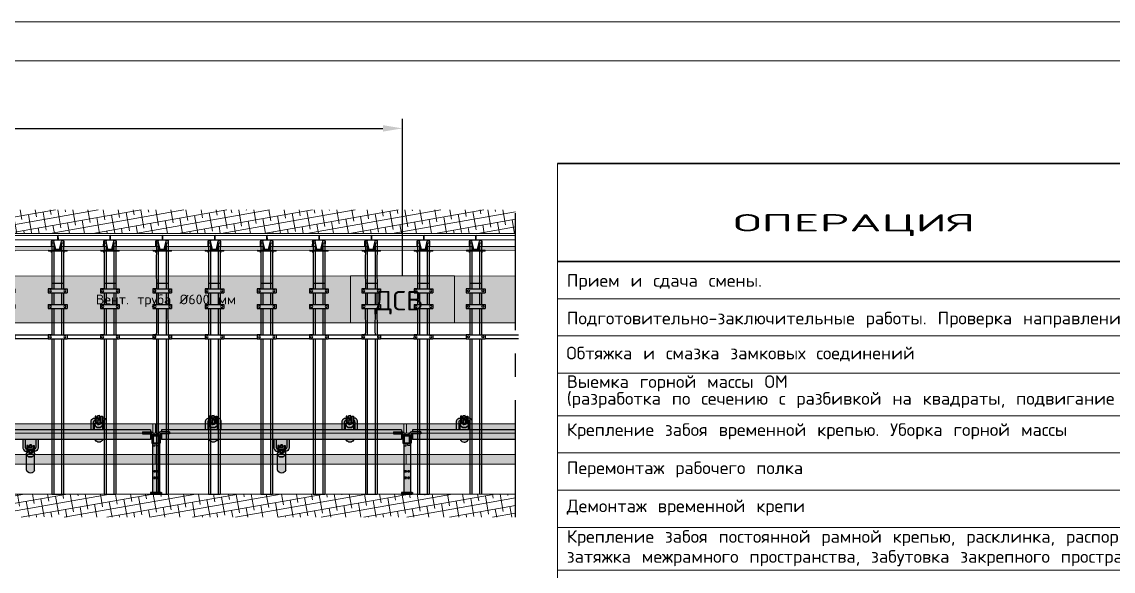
# Model space of a CAD drawing. Header units: millimetres. Extents: x 1757 to 4342, y -1901 to 53.
# Drawn here: x 4060.2 to 4200.1, y -1674.8 to -1604.3 of the extents above; entities that cross this region are included whole.
import ezdxf
from ezdxf.enums import TextEntityAlignment as Align

# ---------------------------------------------------------------- set-up
doc = ezdxf.new("R2010")
doc.units = ezdxf.units.MM
doc.header["$LTSCALE"] = 0.1
doc.linetypes.add('ACAD_ISO10W100', pattern=[18, 12, -3, 0, -3])
doc.linetypes.add('CENTERX2', pattern=[4, 2.5, -0.5, 0.5, -0.5])
doc.styles.get("Standard").update_dxf_attribs({"font": 'txt.shx'})
doc.dimstyles.new('ISO-25', dxfattribs={"dimtxt": 2.5, "dimasz": 2.5, "dimexe": 1.25, "dimexo": 0, "dimtad": 1, "dimdec": 0, "dimtxsty": 'Standard', "dimcen": 2.5, "dimadec": 0, "dimazin": 0, "dimtfac": 1, "dimtdec": 0, "dimtmove": 0, "dimatfit": 3, "dimfxl": 1, "dimarcsym": 0})
pattern_1 = [(10, (75028.0112, 68213.7898), (0.165399889, -0.938029385), []), (280, (75028.0112, 68213.7898), (-0.607229606, -2.041458659), [2.38125, -1.42875])]

# ---------------------------------------------------------------- blocks, each defined once
blk = doc.blocks.new('График организации работ')
at = {"lineweight": 30}
for p, q in [((142487.35, -140525.45), (142743.82, -140525.45)), ((142487.35, -140541.18), (142635.68, -140541.18))]:
    blk.add_line(p, q, dxfattribs=at)
at = {"linetype": 'Continuous', "lineweight": 15}
for p, q in [((142487.35, -140525.45), (142487.35, -140662.35)), ((142487.35, -140547.15), (142743.82, -140547.15)), ((142487.35, -140553.1), (142743.82, -140553.1)), ((142487.35, -140559.07), (142743.82, -140559.07)), ((142487.35, -140565.91), (142743.82, -140565.91)), ((142487.35, -140571.88), (142743.82, -140571.88)), ((142487.35, -140577.85), (142743.82, -140577.85)), ((142487.35, -140583.82), (142743.82, -140583.82)), ((142487.35, -140590.67), (142743.82, -140590.67))]:
    blk.add_line(p, q, dxfattribs=at)
at = {"lineweight": 0}
blk.add_line((142487.35, -140541.18), (142487.35, -140547.15), dxfattribs=at)
at = {"width": 1.788507}
blk.add_text('ОПЕРАЦИЯ', height=2.769, dxfattribs=at).set_placement((142515.54, -140536.34), (142554.34, -140536.34), align=Align.FIT)
at = {"linetype": 'Continuous', "lineweight": 15}
for s, p in [('Прием и сдача смены.', (142488.85, -140545.22)), ('Подготовительно-заключительные работы. Проверка направления выработки ', (142488.85, -140551.26)), ('Обтяжка и смазка замковых соединений ', (142488.78, -140556.87)), ('Выемка горной массы ОМ ', (142488.85, -140561.45)), ('(разработка по сечению с разбивкой на квадраты, подвигание не более шага крепи)', (142488.85, -140564.15)), ('Крепление забоя временной крепью. Уборка горной массы', (142488.85, -140569.16)), ('Перемонтаж рабочего полка', (142488.85, -140575.28)), ('Демонтаж временной крепи', (142488.85, -140581.39)), ('Крепление забоя постоянной рамной крепью, расклинка, распорка,', (142488.85, -140586.3)), ('затяжка межрамного пространства, забутовка закрепного пространства', (142488.85, -140589.51))]:
    blk.add_text(s, height=2.0229, dxfattribs=at).set_placement(p)
blk = doc.blocks.new('ско670')
at = {"true_color": 0xffffff}
blk.add_hatch(color=7, dxfattribs=at).paths.add_polyline_path([(109304, 1391), (109876, 1533), (109888, 1484), (109316, 1342)])
at = {"lineweight": 15, "true_color": 0xffffff}
blk.add_hatch(color=7, dxfattribs=at).paths.add_polyline_path([(109166, 1294), (109163, 1304), (109394, 1361), (109396, 1352)])
at = {"lineweight": 15}
for p, q in [((109168, 1423), (109183, 1361)), ((109311, 1475), (109178, 1442)), ((109304, 1391), (109876, 1533)), ((109316, 1342), (109888, 1484)), ((109330, 1464), (109345, 1401)), ((109876, 1533), (109888, 1484)), ((109394, 1361), (109163, 1304)), ((109163, 1304), (109166, 1294)), ((109166, 1294), (109396, 1352)), ((109198, 1302), (109202, 1286)), ((109304, 1391), (109316, 1342)), ((109360, 1340), (109364, 1322))]:
    blk.add_line(p, q, dxfattribs=at)
at = {"color": 7, "linetype": 'ACAD_ISO10W100'}
blk.add_line((109396, 1352), (109394, 1361), dxfattribs=at)
at = {"lineweight": 15, "extrusion": (0, 0, -1)}
for centre, major_axis, start_param, end_param in [((109182, 1427), (-12.3, 8.5), 5.43291, 7.003706), ((109315, 1460), (8.5, 12.3), -0.850275, 0.720521)]:
    blk.add_ellipse(centre, major_axis=major_axis, ratio=1, start_param=start_param, end_param=end_param, dxfattribs=at)
blk = doc.blocks.new('11.2bkjrjdfz')
for p, q in [((172044, -79395), (171957, -79745)), ((172060, -79434), (171981, -79752)), ((172044, -79395), (172037, -79423)), ((172057, -79428), (172037, -79423)), ((172063, -79400), (172044, -79395)), ((172060, -79520), (172060, -79434)), ((172066, -79514), (172067, -79406)), ((172157, -79458), (172078, -79776)), ((172189, -79431), (172102, -79782)), ((172115, -79526), (172164, -79430)), ((172117, -79534), (172157, -79458)), ((172182, -79460), (172163, -79455)), ((172164, -79431), (172164, -79431)), ((172189, -79431), (172171, -79427)), ((172110, -79538), (172064, -79527)), ((172115, -79526), (172066, -79514)), ((171957, -79745), (171894, -79996)), ((171981, -79752), (171919, -80002)), ((172078, -79776), (172015, -80026)), ((172102, -79782), (172039, -80032)), ((171850, -79985), (171838, -80034)), ((172071, -80092), (171838, -80034)), ((171882, -80045), (171846, -80190)), ((171882, -80045), (171846, -80190)), ((171894, -79996), (171850, -79985)), ((171906, -80051), (171870, -80196)), ((171906, -80051), (171870, -80196)), ((172039, -80032), (171894, -79996)), ((172058, -79960), (171912, -79923)), ((172039, -80032), (172084, -80043)), ((172084, -80043), (172071, -80092)), ((171802, -80179), (171790, -80228)), ((172035, -80237), (171802, -80179)), ((172003, -80075), (171967, -80220)), ((172003, -80075), (171967, -80220)), ((172027, -80081), (171991, -80226)), ((172027, -80081), (171991, -80226)), ((171834, -80239), (171763, -80522)), ((171858, -80245), (171788, -80528)), ((172023, -80286), (171790, -80228)), ((171955, -80269), (171884, -80552)), ((171979, -80275), (171908, -80558)), ((172035, -80237), (172023, -80286)), ((171707, -80558), (171291, -80454)), ((171278, -80503), (171695, -80607)), ((171707, -80558), (171695, -80607)), ((171929, -80665), (171695, -80607)), ((171751, -80569), (171707, -80558)), ((171763, -80522), (171751, -80569)), ((171897, -80605), (171751, -80569)), ((171788, -80528), (171776, -80575)), ((171884, -80552), (171872, -80599)), ((171908, -80558), (171897, -80605)), ((171897, -80605), (171941, -80616)), ((171739, -80618), (171257, -82551)), ((171764, -80624), (171282, -82557)), ((171860, -80648), (171378, -82581)), ((171884, -80654), (171402, -82588)), ((171941, -80616), (171929, -80665)), ((171402, -82588), (171257, -82551))]:
    blk.add_line(p, q)
at = {"lineweight": 15}
blk.add_line((172145, -79548), (172096, -79536), dxfattribs=at)
for centre in [(171871, -80016), (172051, -80061), (171822, -80210), (172002, -80255), (171728, -80589), (171908, -80634)]:
    blk.add_circle(centre, 13.5)
for centre, radius, start, end in [((172055, -79433), 5, 346, 76), ((172061, -79406), 6, 346, 76), ((172162, -79460), 5, 76, 166), ((172169, -79433), 6, 76, 166), ((172111, -79533), 6, 256, 346)]:
    blk.add_arc(centre, radius, start, end)
at = {"color": 7, "true_color": 0xffffff, "xscale": -1}
blk.add_blockref('ско670', (281364, -80866), dxfattribs=at)
blk = doc.blocks.new('*D674')
at = {"color": 0, "lineweight": -2}
for p, q in [((3958.99, -1640.24), (3958.99, -1616.74)), ((4108.99, -1636.93), (4108.99, -1616.74)), ((3961.49, -1617.99), (4106.49, -1617.99))]:
    blk.add_line(p, q, dxfattribs=at)
at = {"color": 0, "lineweight": 15}
for points in [[(3961.49, -1617.57), (3961.49, -1618.4), (3958.99, -1617.99)], [(4106.49, -1617.57), (4106.49, -1618.4), (4108.99, -1617.99)]]:
    blk.add_solid(points, dxfattribs=at)
at = {"layer": 'Defpoints', "color": 0, "lineweight": 15}
for p in [(4108.99, -1617.99), (4108.99, -1636.93), (3958.99, -1640.24)]:
    blk.add_point(p, dxfattribs=at)
at = {"color": 0, "lineweight": 0, "insert": (4033.99, -1615.9), "char_height": 2.5, "attachment_point": 5}
blk.add_mtext('не более 15,0 м', dxfattribs=at)
blk = doc.blocks.new('Ж.С. Л-80...')
at = {"lineweight": 0}
for color, points in [(254, [(-5955, 195), (-5955, 216), (-5932, 216), (-5932, 956), (-5880, 956), (-5869, 956), (-5867, 961), (-5861, 974), (-5854, 982), (-5843, 989), (-5832, 992), (-5817, 992), (-5817, 1021), (-5254, 1021), (-5254, 1132), (-5250, 1143), (-5246, 1151), (-5237, 1160), (-5223, 1170), (-5202, 1170), (-5202, 1196), (-5187, 1196), (-5187, 1185), (-5168, 1185), (-5168, 1202), (-5142, 1202), (-5142, 1185), (-5122, 1185), (-5122, 1196), (-5108, 1196), (-5108, 1172), (-5104, 1171), (-5087, 1170), (-5073, 1160), (-5064, 1151), (-5056, 1134), (-5056, 1098), (-5056, 1021), (-3504, 1021), (-3504, 1132), (-3496, 1151), (-3487, 1160), (-3473, 1170), (-3456, 1171), (-3452, 1171), (-3452, 1196), (-3437, 1196), (-3437, 1185), (-3418, 1185), (-3418, 1202), (-3392, 1202), (-3391, 1185), (-3372, 1185), (-3372, 1196), (-3358, 1196), (-3358, 1171), (-3354, 1171), (-3337, 1170), (-3323, 1160), (-3314, 1151), (-3306, 1134), (-3306, 1021), (-2742, 1021), (-2742, 992), (-2727, 992), (-2716, 989), (-2705, 982), (-2700, 975), (-2692, 961), (-2690, 956), (-2627, 956), (-2627, 216), (-2604, 216), (-2604, 195), (-2739, 195), (-2739, 216), (-2713, 216), (-2713, 850), (-2725, 850), (-2725, 960), (-2727, 965), (-2735, 968), (-2742, 895), (-3352, 895), (-3359, 883), (-3374, 869), (-3390, 863), (-3404, 861), (-3417, 863), (-3433, 869), (-3444, 879), (-3453, 890), (-3455, 895), (-4181, 895), (-4181, 784), (-4181, 782), (-4189, 765), (-4198, 756), (-4212, 746), (-4229, 745), (-4233, 745), (-4233, 734), (-4238, 734), (-4227, 724), (-4227, 701), (-4227, 501), (-4242, 479), (-4256, 470), (-4280, 465), (-4299, 468), (-4314, 476), (-4324, 486), (-4333, 501), (-4333, 724), (-4321, 734), (-4327, 734), (-4327, 743), (-4331, 745), (-4348, 746), (-4366, 760), (-4375, 773), (-4379, 784), (-4379, 895), (-5104, 895), (-5106, 890), (-5118, 876), (-5127, 869), (-5139, 864), (-5149, 862), (-5156, 861), (-5171, 863), (-5183, 868), (-5195, 877), (-5201, 884), (-5207, 895), (-5817, 895), (-5817, 968), (-5824, 968), (-5832, 965), (-5834, 960), (-5834, 850), (-5846, 850), (-5846, 216), (-5820, 216), (-5820, 195)]), (253, [(-2629, 975), (-5882, 975), (-5882, 1098), (-2629, 1098)]), (253, [(-2627, 579), (-5880, 579), (-5880, 701), (-2627, 701)])]:
    blk.add_hatch(color=color, dxfattribs=at).paths.add_polyline_path(points)
at = {"color": 7}
for p, q in [((-5254, 1134), (-5246, 1151)), ((-5254, 1021), (-5254, 1132)), ((-5246, 1151), (-5237, 1160)), ((-5237, 1160), (-5223, 1170)), ((-5223, 1170), (-5206, 1171)), ((-5221, 1119), (-5218, 1131)), ((-5218, 1131), (-5214, 1139)), ((-5214, 1139), (-5207, 1143)), ((-5207, 1143), (-5202, 1144)), ((-5187, 1185), (-5168, 1185)), ((-5187, 1169), (-5137, 1169)), ((-5187, 1148), (-5142, 1148)), ((-5187, 1121), (-5169, 1121)), ((-5177, 1121), (-5177, 1103)), ((-5122, 1169), (-5172, 1169)), ((-5168, 1168), (-5168, 1202)), ((-5168, 1202), (-5149, 1201)), ((-5167, 1148), (-5167, 1112)), ((-5122, 1148), (-5167, 1148)), ((-5142, 1202), (-5160, 1201)), ((-5142, 1168), (-5142, 1202)), ((-5142, 1148), (-5142, 1112)), ((-5122, 1185), (-5141, 1185)), ((-5122, 1121), (-5140, 1121)), ((-5132, 1121), (-5132, 1103)), ((-5102, 1143), (-5107, 1144)), ((-5087, 1170), (-5104, 1171)), ((-5095, 1139), (-5102, 1143)), ((-5091, 1131), (-5095, 1139)), ((-5088, 1119), (-5091, 1131)), ((-5073, 1160), (-5087, 1170)), ((-5064, 1151), (-5073, 1160)), ((-5056, 1134), (-5064, 1151)), ((-5056, 1021), (-5056, 1132)), ((-3504, 1134), (-3496, 1151)), ((-3504, 1021), (-3504, 1132)), ((-3496, 1151), (-3487, 1160)), ((-3487, 1160), (-3473, 1170)), ((-3473, 1170), (-3456, 1171)), ((-3471, 1119), (-3468, 1131)), ((-3468, 1131), (-3464, 1139)), ((-3464, 1139), (-3457, 1143)), ((-3457, 1143), (-3452, 1144)), ((-3437, 1185), (-3418, 1185)), ((-3437, 1169), (-3387, 1169)), ((-3437, 1148), (-3392, 1148)), ((-3437, 1121), (-3419, 1121)), ((-3427, 1121), (-3427, 1103)), ((-3372, 1169), (-3422, 1169)), ((-3418, 1202), (-3399, 1201)), ((-3418, 1168), (-3418, 1202)), ((-3372, 1148), (-3417, 1148)), ((-3417, 1148), (-3417, 1112)), ((-3392, 1202), (-3410, 1201)), ((-3392, 1168), (-3392, 1202)), ((-3392, 1148), (-3392, 1112)), ((-3372, 1185), (-3391, 1185)), ((-3372, 1121), (-3390, 1121)), ((-3382, 1121), (-3382, 1103)), ((-3352, 1143), (-3357, 1144)), ((-3337, 1170), (-3354, 1171)), ((-3345, 1139), (-3352, 1143)), ((-3341, 1131), (-3345, 1139)), ((-3338, 1119), (-3341, 1131)), ((-3323, 1160), (-3337, 1170)), ((-3314, 1151), (-3323, 1160)), ((-3306, 1134), (-3314, 1151)), ((-3306, 1021), (-3306, 1132)), ((-5854, 982), (-5861, 974)), ((-5843, 989), (-5854, 982)), ((-5832, 992), (-5843, 989)), ((-5817, 992), (-5832, 992)), ((-5714, 992), (-5832, 992)), ((-5817, 1021), (-2742, 1021)), ((-5817, 1021), (-5817, 992)), ((-5714, 992), (-5714, 968)), ((-5222, 1021), (-5222, 1119)), ((-5198, 1071), (-5211, 1091)), ((-5208, 1100), (-5196, 1110)), ((-5208, 1021), (-5208, 1100)), ((-5206, 1097), (-5203, 1071)), ((-5203, 1071), (-5187, 1056)), ((-5188, 1060), (-5198, 1071)), ((-5175, 1050), (-5188, 1060)), ((-5187, 1056), (-5174, 1050)), ((-5177, 1103), (-5175, 1096)), ((-5175, 1096), (-5172, 1091)), ((-5157, 1048), (-5175, 1050)), ((-5174, 1050), (-5152, 1048)), ((-5172, 1091), (-5168, 1088)), ((-5168, 1088), (-5159, 1086)), ((-5167, 1112), (-5166, 1106)), ((-5166, 1106), (-5162, 1103)), ((-5162, 1103), (-5157, 1101)), ((-5159, 1086), (-5155, 1086)), ((-5157, 1101), (-5155, 1101)), ((-5135, 1050), (-5157, 1048)), ((-5152, 1101), (-5155, 1101)), ((-5150, 1086), (-5154, 1086)), ((-5147, 1103), (-5152, 1101)), ((-5152, 1048), (-5134, 1050)), ((-5141, 1088), (-5150, 1086)), ((-5143, 1106), (-5147, 1103)), ((-5142, 1112), (-5143, 1106)), ((-5138, 1091), (-5141, 1088)), ((-5134, 1096), (-5138, 1091)), ((-5122, 1056), (-5135, 1050)), ((-5132, 1103), (-5134, 1096)), ((-5134, 1050), (-5121, 1060)), ((-5107, 1071), (-5122, 1056)), ((-5102, 1100), (-5113, 1110)), ((-5104, 1097), (-5107, 1071)), ((-5102, 1021), (-5102, 1100)), ((-5088, 1021), (-5088, 1119)), ((-3472, 1021), (-3472, 1119)), ((-3458, 1100), (-3446, 1110)), ((-3458, 1021), (-3458, 1100)), ((-3456, 1097), (-3453, 1071)), ((-3453, 1071), (-3437, 1056)), ((-3425, 1050), (-3438, 1060)), ((-3437, 1056), (-3424, 1050)), ((-3427, 1103), (-3425, 1096)), ((-3425, 1096), (-3422, 1091)), ((-3407, 1048), (-3425, 1050)), ((-3424, 1050), (-3402, 1048)), ((-3422, 1091), (-3418, 1088)), ((-3418, 1088), (-3409, 1086)), ((-3417, 1112), (-3416, 1106)), ((-3416, 1106), (-3412, 1103)), ((-3412, 1103), (-3407, 1101)), ((-3409, 1086), (-3405, 1086)), ((-3407, 1101), (-3405, 1101)), ((-3385, 1050), (-3407, 1048)), ((-3402, 1101), (-3405, 1101)), ((-3400, 1086), (-3404, 1086)), ((-3397, 1103), (-3402, 1101)), ((-3402, 1048), (-3384, 1050)), ((-3391, 1088), (-3400, 1086)), ((-3393, 1106), (-3397, 1103)), ((-3392, 1112), (-3393, 1106)), ((-3388, 1091), (-3391, 1088)), ((-3384, 1096), (-3388, 1091)), ((-3372, 1056), (-3385, 1050)), ((-3382, 1103), (-3384, 1096)), ((-3384, 1050), (-3371, 1060)), ((-3357, 1071), (-3372, 1056)), ((-3371, 1060), (-3361, 1071)), ((-3352, 1100), (-3363, 1110)), ((-3361, 1071), (-3348, 1091)), ((-3354, 1097), (-3357, 1071)), ((-3352, 1021), (-3352, 1100)), ((-3338, 1021), (-3338, 1119)), ((-2845, 992), (-2845, 968)), ((-2845, 992), (-2727, 992)), ((-2742, 1021), (-2742, 992)), ((-2742, 992), (-2727, 992)), ((-2727, 992), (-2716, 989)), ((-2716, 989), (-2705, 982)), ((-2705, 982), (-2699, 974)), ((-5932, 956), (-5932, 216)), ((-5869, 956), (-5932, 956)), ((-5867, 961), (-5870, 947)), ((-5861, 974), (-5867, 961)), ((-5834, 850), (-5861, 850)), ((-5846, 850), (-5846, 211)), ((-5843, 953), (-5845, 944)), ((-5838, 959), (-5843, 953)), ((-5832, 965), (-5838, 959)), ((-5834, 960), (-5834, 850)), ((-5824, 968), (-5832, 965)), ((-5714, 968), (-5824, 968)), ((-5817, 968), (-5817, 895)), ((-5817, 895), (-2742, 895)), ((-4379, 895), (-4379, 784)), ((-4347, 895), (-4347, 797)), ((-4213, 895), (-4213, 797)), ((-4181, 895), (-4181, 784)), ((-2845, 968), (-2735, 968)), ((-2742, 968), (-2742, 895)), ((-2735, 968), (-2727, 965)), ((-2727, 965), (-2721, 959)), ((-2725, 960), (-2725, 850)), ((-2725, 850), (-2698, 850)), ((-2721, 959), (-2716, 953)), ((-2716, 953), (-2714, 944)), ((-2713, 850), (-2713, 211)), ((-2699, 974), (-2692, 961)), ((-2692, 961), (-2689, 947)), ((-2690, 956), (-2627, 956)), ((-2627, 956), (-2627, 216)), ((-4379, 782), (-4371, 765)), ((-4371, 765), (-4362, 756)), ((-4362, 756), (-4348, 746)), ((-4348, 746), (-4331, 745)), ((-4346, 797), (-4343, 785)), ((-4343, 785), (-4339, 777)), ((-4339, 777), (-4332, 772)), ((-4333, 724), (-4321, 734)), ((-4333, 501), (-4333, 724)), ((-4332, 772), (-4327, 771)), ((-4331, 721), (-4328, 695)), ((-4312, 809), (-4293, 809)), ((-4312, 767), (-4247, 767)), ((-4312, 748), (-4247, 748)), ((-4312, 745), (-4294, 745)), ((-4302, 745), (-4302, 727)), ((-4302, 727), (-4300, 720)), ((-4300, 720), (-4297, 715)), ((-4247, 793), (-4297, 793)), ((-4297, 715), (-4293, 712)), ((-4293, 792), (-4293, 826)), ((-4293, 826), (-4274, 825)), ((-4293, 712), (-4284, 710)), ((-4247, 813), (-4292, 813)), ((-4292, 772), (-4292, 736)), ((-4292, 736), (-4291, 731)), ((-4291, 731), (-4287, 727)), ((-4287, 727), (-4282, 725)), ((-4267, 826), (-4285, 825)), ((-4284, 710), (-4280, 710)), ((-4282, 725), (-4280, 725)), ((-4277, 725), (-4280, 725)), ((-4275, 710), (-4279, 710)), ((-4272, 727), (-4277, 725)), ((-4266, 712), (-4275, 710)), ((-4268, 731), (-4272, 727)), ((-4267, 736), (-4268, 731)), ((-4267, 792), (-4267, 826)), ((-4267, 772), (-4267, 736)), ((-4247, 809), (-4266, 809)), ((-4263, 715), (-4266, 712)), ((-4247, 745), (-4265, 745)), ((-4259, 720), (-4263, 715)), ((-4257, 727), (-4259, 720)), ((-4257, 745), (-4257, 727)), ((-4227, 724), (-4238, 734)), ((-4227, 772), (-4232, 771)), ((-4229, 721), (-4232, 695)), ((-4212, 746), (-4229, 745)), ((-4220, 777), (-4227, 772)), ((-4227, 501), (-4227, 724)), ((-4216, 785), (-4220, 777)), ((-4213, 797), (-4216, 785)), ((-4198, 756), (-4212, 746)), ((-4189, 765), (-4198, 756)), ((-4181, 782), (-4189, 765)), ((-4328, 695), (-4312, 680)), ((-4312, 680), (-4299, 674)), ((-4282, 672), (-4300, 674)), ((-4299, 674), (-4277, 672)), ((-4260, 674), (-4282, 672)), ((-4277, 672), (-4259, 674)), ((-4247, 680), (-4260, 674)), ((-4232, 695), (-4247, 680)), ((-5889, 487), (-5915, 487)), ((-5904, 503), (-5904, 470)), ((-5904, 421), (-5904, 388)), ((-5851, 487), (-5877, 487)), ((-5867, 503), (-5867, 470)), ((-5867, 421), (-5867, 388)), ((-2708, 487), (-2682, 487)), ((-2692, 503), (-2692, 470)), ((-2692, 421), (-2692, 388)), ((-2670, 487), (-2645, 487)), ((-2655, 503), (-2655, 470)), ((-2655, 421), (-2655, 388)), ((-5889, 404), (-5915, 404)), ((-5851, 404), (-5877, 404)), ((-2708, 404), (-2682, 404)), ((-2670, 404), (-2645, 404))]:
    blk.add_line(p, q, dxfattribs=at)
at = {"color": 7, "lineweight": 0}
blk.add_lwpolyline([(-5955, 195), (-5955, 216), (-5932, 216), (-5932, 956), (-5880, 956), (-5869, 956), (-5867, 961), (-5861, 974), (-5854, 982), (-5843, 989), (-5832, 992), (-5817, 992), (-5817, 1021), (-5254, 1021), (-5254, 1132), (-5250, 1143), (-5246, 1151), (-5237, 1160), (-5223, 1170), (-5202, 1170), (-5202, 1196), (-5187, 1196), (-5187, 1185), (-5168, 1185), (-5168, 1202), (-5142, 1202), (-5142, 1185), (-5122, 1185), (-5122, 1196), (-5108, 1196), (-5108, 1172), (-5104, 1171), (-5087, 1170), (-5073, 1160), (-5064, 1151), (-5056, 1134), (-5056, 1098), (-5056, 1021), (-3504, 1021), (-3504, 1132), (-3496, 1151), (-3487, 1160), (-3473, 1170), (-3456, 1171), (-3452, 1171), (-3452, 1196), (-3437, 1196), (-3437, 1185), (-3418, 1185), (-3418, 1202), (-3392, 1202), (-3391, 1185), (-3372, 1185), (-3372, 1196), (-3358, 1196), (-3358, 1171), (-3354, 1171), (-3337, 1170), (-3323, 1160), (-3314, 1151), (-3306, 1134), (-3306, 1021), (-2742, 1021), (-2742, 992), (-2727, 992), (-2716, 989), (-2705, 982), (-2700, 975), (-2692, 961), (-2690, 956), (-2627, 956), (-2627, 216), (-2604, 216), (-2604, 195), (-2739, 195), (-2739, 216), (-2713, 216), (-2713, 850), (-2725, 850), (-2725, 960), (-2727, 965), (-2735, 968), (-2742, 895), (-3352, 895), (-3359, 883), (-3374, 869), (-3390, 863), (-3404, 861), (-3417, 863), (-3433, 869), (-3444, 879), (-3453, 890), (-3455, 895), (-4181, 895), (-4181, 784), (-4181, 782), (-4189, 765), (-4198, 756), (-4212, 746), (-4229, 745), (-4233, 745), (-4233, 734), (-4238, 734), (-4227, 724), (-4227, 701), (-4227, 501), (-4242, 479), (-4256, 470), (-4280, 465), (-4299, 468), (-4314, 476), (-4324, 486), (-4333, 501), (-4333, 724), (-4321, 734), (-4327, 734), (-4327, 743), (-4331, 745), (-4348, 746), (-4366, 760), (-4375, 773), (-4379, 784), (-4379, 895), (-5104, 895), (-5106, 890), (-5118, 876), (-5127, 869), (-5139, 864), (-5149, 862), (-5156, 861), (-5171, 863), (-5183, 868), (-5195, 877), (-5201, 884), (-5207, 895), (-5817, 895), (-5817, 968), (-5824, 968), (-5832, 965), (-5834, 960), (-5834, 850), (-5846, 850), (-5846, 216), (-5820, 216), (-5820, 195), (-5955, 195), (-5955, 195), (-5955, 195)], dxfattribs=at)
at = {"color": 7}
for points in [[(-5202, 1110), (-5187, 1110), (-5187, 1196), (-5202, 1196)], [(-5108, 1110), (-5122, 1110), (-5122, 1196), (-5108, 1196)], [(-3452, 1110), (-3437, 1110), (-3437, 1196), (-3452, 1196)], [(-3358, 1110), (-3372, 1110), (-3372, 1196), (-3358, 1196)], [(-5847, 850), (-5921, 850), (-5921, 944), (-5847, 944)], [(-5850, 816), (-5877, 816), (-5877, 847), (-5850, 847)], [(-2712, 850), (-2638, 850), (-2638, 944), (-2712, 944)], [(-2709, 816), (-2682, 816), (-2682, 847), (-2709, 847)], [(-4327, 734), (-4312, 734), (-4312, 820), (-4327, 820)], [(-4233, 734), (-4247, 734), (-4247, 820), (-4233, 820)], [(-5820, 195), (-5955, 195), (-5955, 216), (-5820, 216)], [(-2739, 195), (-2604, 195), (-2604, 216), (-2739, 216)]]:
    blk.add_lwpolyline(points, close=True, dxfattribs=at)
at = {"color": 7, "lineweight": 0}
for points in [[(-2629, 975), (-5882, 975), (-5882, 1098), (-2629, 1098)], [(-2627, 579), (-5880, 579), (-5880, 701), (-2627, 701)]]:
    blk.add_lwpolyline(points, close=True, dxfattribs=at)
at = {"color": 7, "linetype": 'Continuous', "const_width": 0.432}
for points in [[(-5886, 468), (-5929, 468), (-5929, 429)], [(-5922, 455), (-5926, 432)], [(-5886, 468), (-5844, 468), (-5844, 429)], [(-5851, 455), (-5847, 432)], [(-2673, 468), (-2715, 468), (-2715, 429)], [(-2708, 455), (-2712, 432)], [(-2673, 468), (-2630, 468), (-2630, 429)], [(-2637, 455), (-2633, 432)]]:
    blk.add_lwpolyline(points, dxfattribs=at)
for points in [[(-5929, 429, 0.363107), (-5926, 432, 0.363107)], [(-5886, 464), (-5916, 464, 0.362126), (-5921, 459), (-5923, 451)], [(-5886, 464), (-5857, 464, -0.362126), (-5852, 459), (-5850, 451)], [(-5844, 429, -0.363107), (-5847, 432, -0.363107)], [(-2715, 429, 0.363107), (-2712, 432, 0.363107)], [(-2673, 464), (-2702, 464, 0.362126), (-2708, 459), (-2709, 451)], [(-2673, 464), (-2643, 464, -0.362126), (-2638, 459), (-2636, 451)], [(-2630, 429, -0.363107), (-2633, 432, -0.363107)]]:
    blk.add_lwpolyline(points, format="xyb", dxfattribs=at)
at = {"color": 7}
for centre, radius, start, end in [((-5156, 917), 56.2, 203.5614, 331.3773), ((-3404, 917), 56.2, 208.6227, 336.4386), ((-4280, 522), 57, 201.6379, 338.3621)]:
    blk.add_arc(centre, radius, start, end, dxfattribs=at)

msp = doc.modelspace()

# ---------------------------------------------------------------- hatches: boundary and pattern name
at = {"lineweight": 0}
h = msp.add_hatch(dxfattribs=at)
h.set_pattern_fill('ANSI38', scale=0.3, angle=125, style=0)
h.set_pattern_definition(pattern_1)
h.paths.add_polyline_path([(3958.981, -1628.465), (4123.483, -1628.428), (4123.485, -1631.464), (3958.982, -1631.464)])
at = {"true_color": 0xffffff}
msp.add_hatch(color=7, dxfattribs=at).paths.add_polyline_path([(4123.486, -1633.14), (4123.486, -1633.641), (4118.779, -1633.638), (4118.779, -1633.136)])
at = {"lineweight": 15, "true_color": 0xffffff}
msp.add_hatch(color=7, dxfattribs=at).paths.add_polyline_path([(4117.203, -1633.736), (4117.203, -1633.639), (4119.58, -1633.637), (4119.58, -1633.735)])
at = {"lineweight": 13, "true_color": 0xffffff}
msp.add_hatch(color=7, dxfattribs=at).paths.add_polyline_path([(4123.488, -1636.919), (4123.491, -1642.919), (4038.988, -1642.956), (4038.988, -1636.956)])
at = {"lineweight": 0}
h = msp.add_hatch(color=254, dxfattribs=at)
h.paths.add_polyline_path([(4133.951, -1655.156), (4133.951, -1655.163), (4133.911, -1655.165)])
h.paths.add_polyline_path([(4126.14, -1659.43), (4126.18, -1659.427), (4126.14, -1659.442)])
h.paths.add_polyline_path([(4123.499, -1656.666), (4123.5, -1657.926), (4117.427, -1657.926), (4117.403, -1657.971), (4117.319, -1658.087), (4117.2, -1658.182), (4117.045, -1658.247), (4116.91, -1658.263), (4116.775, -1658.247), (4116.619, -1658.182), (4116.467, -1658.047), (4116.395, -1657.926), (4110.297, -1657.926), (4110.228, -1657.191), (4110.144, -1657.228), (4110.127, -1657.272), (4110.127, -1658.378), (4110.004, -1658.378), (4110.004, -1664.713), (4110.267, -1664.713), (4110.267, -1664.924), (4108.919, -1664.924), (4108.919, -1664.713), (4109.147, -1664.713), (4109.147, -1657.312), (4109.777, -1657.312), (4109.793, -1657.265), (4109.873, -1657.124), (4109.929, -1657.055), (4110.034, -1656.987), (4110.144, -1656.956), (4110.297, -1656.956), (4110.297, -1656.666), (4115.93, -1656.666), (4115.93, -1655.535), (4116.01, -1655.365), (4116.1, -1655.275), (4116.24, -1655.175), (4116.411, -1655.165), (4116.451, -1655.162), (4116.451, -1654.915), (4116.591, -1654.915), (4116.591, -1655.027), (4116.788, -1655.027), (4116.791, -1654.858), (4117.05, -1654.858), (4117.053, -1655.027), (4117.248, -1655.027), (4117.249, -1654.915), (4117.39, -1654.915), (4117.39, -1655.165), (4117.43, -1655.165), (4117.6, -1655.175), (4117.74, -1655.275), (4117.831, -1655.365), (4117.911, -1655.555), (4117.911, -1656.666)])
h.paths.add_polyline_path([(4141.197, -1657.228), (4141.213, -1657.235), (4141.213, -1657.272)])
for points in [[(4123.5, -1657.124), (4123.499, -1655.899), (4109.168, -1655.899), (4109.168, -1657.124)], [(4123.502, -1661.088), (4123.501, -1659.863), (4109.147, -1659.863), (4109.147, -1661.088)]]:
    msp.add_hatch(color=253, dxfattribs=at).paths.add_polyline_path(points)
h = msp.add_hatch(dxfattribs=at)
h.set_pattern_fill('ANSI38', scale=0.3, angle=125, style=0)
h.set_pattern_definition(pattern_1)
h.paths.add_polyline_path([(3959.004, -1667.924), (3959.002, -1664.924), (4123.504, -1664.924), (4123.506, -1667.887)])

# ---------------------------------------------------------------- linework, layer by layer
at = {"color": 7, "linetype": 'CENTERX2', "ltscale": 60}
msp.add_line((4123.506, -1667.887), (4123.483, -1628.428), dxfattribs=at)
at = {"color": 7, "lineweight": 0}
for p, q in [((3958.982, -1631.464), (4123.485, -1631.464)), ((3959.002, -1664.924), (4123.504, -1664.924))]:
    msp.add_line(p, q, dxfattribs=at)
at = {"lineweight": 15}
for p, q in [((4117.534, -1632.489), (4117.534, -1633.136)), ((4119.054, -1632.338), (4117.684, -1632.338)), ((4118.779, -1633.136), (4118.779, -1633.638)), ((4118.779, -1633.136), (4123.486, -1633.14)), ((4119.204, -1632.488), (4119.205, -1633.135)), ((4119.58, -1633.637), (4117.203, -1633.639)), ((4117.203, -1633.639), (4117.203, -1633.736)), ((4117.203, -1633.736), (4119.58, -1633.735)), ((4117.535, -1633.736), (4117.535, -1633.9)), ((4117.779, -1633.638), (4118.276, -1633.638)), ((4118.779, -1633.638), (4123.486, -1633.641)), ((4119.201, -1633.764), (4119.196, -1633.952))]:
    msp.add_line(p, q, dxfattribs=at)
for p, q in [((4117.629, -1632.398), (4117.629, -1636.007)), ((4117.629, -1632.398), (4117.819, -1632.398)), ((4117.629, -1632.688), (4117.829, -1632.688)), ((4118.123, -1633.498), (4117.877, -1632.444)), ((4117.879, -1632.451), (4117.879, -1632.458)), ((4117.879, -1632.738), (4117.879, -1636.007)), ((4118.079, -1633.568), (4117.879, -1632.738)), ((4118.629, -1633.498), (4118.875, -1632.444)), ((4118.674, -1633.568), (4118.874, -1632.738)), ((4118.874, -1632.738), (4118.874, -1636.007)), ((4118.924, -1632.688), (4119.124, -1632.688)), ((4118.934, -1632.398), (4119.124, -1632.398)), ((4119.124, -1632.398), (4119.124, -1636.007)), ((4119.124, -1632.398), (4119.124, -1632.688)), ((4118.123, -1633.498), (4118.629, -1633.498)), ((4118.139, -1633.628), (4118.614, -1633.628)), ((4117.629, -1636.007), (4117.629, -1638.591)), ((4117.879, -1636.007), (4117.879, -1638.591)), ((4118.874, -1636.007), (4118.874, -1638.591)), ((4119.124, -1636.007), (4119.124, -1638.591)), ((4117.629, -1638.591), (4117.174, -1638.591)), ((4117.174, -1638.591), (4117.174, -1639.091)), ((4117.629, -1637.841), (4119.124, -1637.841)), ((4117.629, -1638.591), (4119.124, -1638.591)), ((4119.124, -1638.591), (4119.579, -1638.591)), ((4119.579, -1638.591), (4119.579, -1639.091)), ((4117.174, -1639.091), (4119.579, -1639.091)), ((4117.629, -1639.091), (4117.629, -1640.591)), ((4117.629, -1639.091), (4117.629, -1640.591)), ((4117.879, -1639.091), (4117.879, -1640.591)), ((4117.879, -1639.091), (4117.879, -1640.591)), ((4118.874, -1639.091), (4118.874, -1640.591)), ((4118.874, -1639.091), (4118.874, -1640.591)), ((4119.124, -1639.091), (4119.124, -1640.591)), ((4119.124, -1639.091), (4119.124, -1640.591)), ((4117.174, -1640.591), (4119.579, -1640.591)), ((4117.174, -1640.591), (4117.174, -1641.091)), ((4117.174, -1641.091), (4119.579, -1641.091)), ((4117.629, -1641.091), (4117.629, -1644.007)), ((4117.879, -1641.091), (4117.879, -1644.007)), ((4118.874, -1641.091), (4118.874, -1644.007)), ((4119.124, -1641.091), (4119.124, -1644.007)), ((4119.579, -1640.591), (4119.579, -1641.091)), ((4117.629, -1644.007), (4117.629, -1644.495)), ((4117.879, -1644.007), (4117.879, -1644.495)), ((4118.874, -1644.007), (4118.874, -1644.495)), ((4119.124, -1644.007), (4119.124, -1644.495)), ((4117.174, -1644.495), (4117.174, -1644.995)), ((4117.629, -1644.495), (4117.174, -1644.495)), ((4117.174, -1644.995), (4119.579, -1644.995)), ((4117.629, -1644.495), (4119.124, -1644.495)), ((4117.629, -1644.995), (4117.629, -1664.924)), ((4117.879, -1644.995), (4117.879, -1664.924)), ((4118.874, -1644.995), (4118.874, -1664.924)), ((4119.124, -1644.495), (4119.579, -1644.495)), ((4119.124, -1644.995), (4119.124, -1664.924)), ((4119.579, -1644.495), (4119.579, -1644.995)), ((4119.579, -1644.495), (4123.873, -1644.495)), ((4123.873, -1644.995), (4119.579, -1644.995))]:
    msp.add_line(p, q)
at = {"color": 7, "linetype": 'ACAD_ISO10W100'}
msp.add_line((4119.58, -1633.735), (4119.582, -1633.637), dxfattribs=at)
at = {"color": 7, "lineweight": 13}
for p, q in [((4038.988, -1636.956), (4123.488, -1636.919)), ((4038.988, -1642.956), (4123.491, -1642.956))]:
    msp.add_line(p, q, dxfattribs=at)
at = {"color": 7}
for p, q in [((4115.93, -1655.535), (4116.01, -1655.365)), ((4116.01, -1655.365), (4116.1, -1655.275)), ((4116.1, -1655.275), (4116.24, -1655.175)), ((4116.24, -1655.175), (4116.411, -1655.165)), ((4116.282, -1655.57), (4116.327, -1655.486)), ((4116.327, -1655.486), (4116.392, -1655.441)), ((4116.392, -1655.441), (4116.447, -1655.431)), ((4116.593, -1655.027), (4116.788, -1655.027)), ((4116.593, -1655.392), (4117.045, -1655.392)), ((4116.597, -1655.184), (4117.091, -1655.184)), ((4117.244, -1655.184), (4116.749, -1655.184)), ((4116.791, -1655.192), (4116.791, -1654.858)), ((4116.791, -1654.858), (4116.975, -1654.863)), ((4116.792, -1655.396), (4116.792, -1655.757)), ((4117.248, -1655.392), (4116.795, -1655.392)), ((4117.05, -1654.858), (4116.865, -1654.863)), ((4117.049, -1655.396), (4117.049, -1655.757)), ((4117.05, -1655.192), (4117.05, -1654.858)), ((4117.248, -1655.027), (4117.053, -1655.027)), ((4117.449, -1655.441), (4117.394, -1655.431)), ((4117.6, -1655.175), (4117.43, -1655.165)), ((4117.514, -1655.486), (4117.449, -1655.441)), ((4117.558, -1655.57), (4117.514, -1655.486)), ((4117.74, -1655.275), (4117.6, -1655.175)), ((4117.831, -1655.365), (4117.74, -1655.275)), ((4117.911, -1655.535), (4117.831, -1655.365)), ((4123.499, -1656.666), (4110.297, -1656.666)), ((4110.297, -1656.666), (4110.297, -1656.956)), ((4115.93, -1656.666), (4115.93, -1655.555)), ((4116.251, -1656.666), (4116.251, -1655.686)), ((4116.252, -1655.69), (4116.282, -1655.57)), ((4116.487, -1656.166), (4116.357, -1655.966)), ((4116.391, -1655.876), (4116.501, -1655.776)), ((4116.391, -1656.666), (4116.391, -1655.876)), ((4116.411, -1655.906), (4116.441, -1656.166)), ((4116.441, -1656.166), (4116.591, -1656.316)), ((4116.588, -1656.276), (4116.487, -1656.166)), ((4116.718, -1656.376), (4116.588, -1656.276)), ((4116.591, -1656.316), (4116.722, -1656.376)), ((4116.593, -1655.666), (4116.779, -1655.666)), ((4116.692, -1655.662), (4116.696, -1655.848)), ((4116.696, -1655.848), (4116.713, -1655.915)), ((4116.713, -1655.915), (4116.75, -1655.964)), ((4116.898, -1656.396), (4116.718, -1656.376)), ((4116.722, -1656.376), (4116.942, -1656.396)), ((4116.75, -1655.964), (4116.784, -1655.993)), ((4116.784, -1655.993), (4116.875, -1656.018)), ((4116.792, -1655.757), (4116.809, -1655.811)), ((4116.809, -1655.811), (4116.842, -1655.848)), ((4116.842, -1655.848), (4116.892, -1655.865)), ((4116.875, -1656.018), (4116.912, -1656.018)), ((4116.892, -1655.865), (4116.921, -1655.865)), ((4117.119, -1656.376), (4116.898, -1656.396)), ((4116.949, -1655.865), (4116.92, -1655.865)), ((4116.966, -1656.018), (4116.928, -1656.018)), ((4116.942, -1656.396), (4117.123, -1656.376)), ((4116.999, -1655.848), (4116.949, -1655.865)), ((4117.057, -1655.993), (4116.966, -1656.018)), ((4117.032, -1655.811), (4116.999, -1655.848)), ((4117.049, -1655.757), (4117.032, -1655.811)), ((4117.09, -1655.964), (4117.057, -1655.993)), ((4117.248, -1655.666), (4117.061, -1655.666)), ((4117.128, -1655.915), (4117.09, -1655.964)), ((4117.249, -1656.316), (4117.119, -1656.376)), ((4117.123, -1656.376), (4117.253, -1656.276)), ((4117.144, -1655.848), (4117.128, -1655.915)), ((4117.148, -1655.662), (4117.144, -1655.848)), ((4117.4, -1656.166), (4117.249, -1656.316)), ((4117.45, -1655.876), (4117.34, -1655.776)), ((4117.43, -1655.906), (4117.4, -1656.166)), ((4117.45, -1656.666), (4117.45, -1655.876)), ((4117.588, -1655.69), (4117.558, -1655.57)), ((4117.59, -1656.666), (4117.59, -1655.686)), ((4117.911, -1656.666), (4117.911, -1655.555)), ((4109.147, -1657.312), (4109.147, -1664.713)), ((4109.777, -1657.312), (4109.147, -1657.312)), ((4109.793, -1657.265), (4109.766, -1657.401)), ((4109.861, -1657.139), (4109.793, -1657.265)), ((4109.929, -1657.055), (4109.861, -1657.139)), ((4110.034, -1656.987), (4109.929, -1657.055)), ((4110.039, -1657.348), (4110.018, -1657.432)), ((4110.144, -1656.956), (4110.034, -1656.987)), ((4110.086, -1657.286), (4110.039, -1657.348)), ((4110.144, -1657.228), (4110.086, -1657.286)), ((4110.127, -1657.272), (4110.127, -1658.378)), ((4110.296, -1656.956), (4110.144, -1656.956)), ((4111.329, -1656.956), (4110.144, -1656.956)), ((4110.228, -1657.191), (4110.144, -1657.228)), ((4111.329, -1657.191), (4110.228, -1657.191)), ((4110.297, -1657.191), (4110.297, -1657.926)), ((4123.5, -1657.926), (4110.297, -1657.926)), ((4111.329, -1656.956), (4111.329, -1657.191)), ((4110.127, -1658.378), (4109.856, -1658.378)), ((4110.004, -1658.378), (4110.004, -1664.762)), ((4109.578, -1662.01), (4109.32, -1662.01)), ((4109.423, -1661.842), (4109.423, -1662.171)), ((4109.953, -1662.01), (4109.695, -1662.01)), ((4109.798, -1661.842), (4109.798, -1662.171)), ((4109.578, -1662.836), (4109.32, -1662.836)), ((4109.423, -1662.668), (4109.423, -1662.997)), ((4109.953, -1662.836), (4109.695, -1662.836)), ((4109.798, -1662.668), (4109.798, -1662.997))]:
    msp.add_line(p, q, dxfattribs=at)
at = {"color": 7, "lineweight": 0}
for points in [[(3922.278, -1604.306), (4342.278, -1604.306), (4342.278, -1901.306), (3922.278, -1901.306)], [(4337.278, -1896.306), (3942.278, -1896.306), (3942.278, -1609.306), (4337.278, -1609.306)], [(4115.657, -1636.921), (4102.318, -1636.921), (4102.318, -1642.956), (4115.657, -1642.956)]]:
    msp.add_lwpolyline(points, close=True, dxfattribs=at)
at = {"color": 7}
for points in [[(4058.166, -1632.301), (4058.163, -1631.689), (4064.772, -1631.729), (4064.772, -1632.329), (4058.166, -1632.301)], [(4064.866, -1632.301), (4064.862, -1631.689), (4071.472, -1631.729), (4071.472, -1632.329), (4064.866, -1632.301)], [(4071.566, -1632.301), (4071.562, -1631.689), (4078.171, -1631.729), (4078.171, -1632.329), (4071.566, -1632.301)], [(4078.265, -1632.301), (4078.262, -1631.689), (4084.871, -1631.729), (4084.871, -1632.329), (4078.265, -1632.301)], [(4084.965, -1632.301), (4084.961, -1631.689), (4091.571, -1631.729), (4091.571, -1632.329), (4084.965, -1632.301)], [(4091.665, -1632.301), (4091.661, -1631.689), (4098.27, -1631.729), (4098.27, -1632.329), (4091.665, -1632.301)], [(4098.364, -1632.301), (4098.361, -1631.689), (4104.97, -1631.729), (4104.97, -1632.329), (4098.364, -1632.301)], [(4105.064, -1632.301), (4105.061, -1631.689), (4111.67, -1631.729), (4111.67, -1632.329), (4105.064, -1632.301)], [(4111.764, -1632.301), (4111.76, -1631.689), (4118.369, -1631.729), (4118.37, -1632.329), (4111.764, -1632.301)], [(4118.463, -1632.301), (4118.46, -1631.689), (4123.485, -1631.719)], [(4123.485, -1632.322), (4118.463, -1632.301)]]:
    msp.add_lwpolyline(points, dxfattribs=at)
at = {"color": 7, "lineweight": 0}
for points in [[(4123.499, -1656.666), (4117.911, -1656.666), (4117.911, -1655.555), (4117.831, -1655.365), (4117.74, -1655.275), (4117.6, -1655.175), (4117.43, -1655.165), (4117.39, -1655.165), (4117.39, -1654.915), (4117.249, -1654.915), (4117.248, -1655.027), (4117.053, -1655.027), (4117.05, -1654.858), (4116.791, -1654.858), (4116.788, -1655.027), (4116.591, -1655.027), (4116.591, -1654.915), (4116.451, -1654.915), (4116.451, -1655.162), (4116.411, -1655.165), (4116.24, -1655.175), (4116.1, -1655.275), (4116.01, -1655.365), (4115.93, -1655.535), (4115.93, -1656.666), (4110.297, -1656.666), (4110.297, -1656.956), (4110.144, -1656.956), (4110.034, -1656.987), (4109.929, -1657.055), (4109.873, -1657.124), (4109.793, -1657.265), (4109.777, -1657.312), (4109.147, -1657.312), (4109.147, -1664.713), (4108.919, -1664.713), (4108.919, -1664.924), (4110.267, -1664.924), (4110.267, -1664.713), (4110.004, -1664.713), (4110.004, -1658.378), (4110.127, -1658.378), (4110.127, -1657.272), (4110.144, -1657.228), (4110.228, -1657.191), (4110.297, -1657.926), (4116.395, -1657.926), (4116.467, -1658.047), (4116.619, -1658.182), (4116.775, -1658.247), (4116.91, -1658.263), (4117.045, -1658.247), (4117.2, -1658.182), (4117.319, -1658.087), (4117.403, -1657.971), (4117.427, -1657.926), (4123.5, -1657.926)], [(4123.499, -1655.899), (4109.168, -1655.899), (4109.168, -1657.124), (4123.5, -1657.124)], [(4123.501, -1659.863), (4109.147, -1659.863), (4109.147, -1661.088), (4123.502, -1661.088)]]:
    msp.add_lwpolyline(points, dxfattribs=at)
at = {"color": 7}
for points in [[(4116.451, -1655.776), (4116.591, -1655.776), (4116.591, -1654.915), (4116.451, -1654.915)], [(4117.39, -1655.776), (4117.249, -1655.776), (4117.249, -1654.915), (4117.39, -1654.915)], [(4109.992, -1658.378), (4109.259, -1658.378), (4109.259, -1657.439), (4109.992, -1657.439)], [(4109.966, -1658.713), (4109.694, -1658.713), (4109.694, -1658.407), (4109.966, -1658.407)], [(4110.267, -1664.924), (4108.919, -1664.924), (4108.919, -1664.713), (4110.267, -1664.713)]]:
    msp.add_lwpolyline(points, close=True, dxfattribs=at)
at = {"color": 7, "linetype": 'Continuous', "const_width": 0.00432}
for points in [[(4109.601, -1662.197), (4109.174, -1662.197), (4109.174, -1662.584)], [(4109.243, -1662.327), (4109.204, -1662.559)], [(4109.601, -1662.197), (4110.029, -1662.197), (4110.029, -1662.584)], [(4109.959, -1662.327), (4109.999, -1662.559)]]:
    msp.add_lwpolyline(points, dxfattribs=at)
for points in [[(4109.601, -1662.236), (4109.307, -1662.236, 0.3621261), (4109.252, -1662.282), (4109.237, -1662.366)], [(4109.601, -1662.236), (4109.895, -1662.236, -0.3621261), (4109.95, -1662.282), (4109.966, -1662.366)], [(4109.174, -1662.584, 0.3631073), (4109.204, -1662.559, 0.3631073)], [(4110.029, -1662.584, -0.3631073), (4109.999, -1662.559, -0.3631073)]]:
    msp.add_lwpolyline(points, format="xyb", dxfattribs=at)
for centre in [(4117.449, -1638.841), (4119.304, -1638.841), (4117.449, -1640.841), (4119.304, -1640.841), (4117.449, -1644.745), (4119.304, -1644.745)]:
    msp.add_circle(centre, 0.135)
for centre, radius, start, end in [((4117.819, -1632.458), 0.06, 0, 90), ((4117.829, -1632.738), 0.05, 0, 90), ((4118.934, -1632.458), 0.06, 90, 180), ((4118.924, -1632.738), 0.05, 90, 180), ((4118.139, -1633.568), 0.06, 180, 270)]:
    msp.add_arc(centre, radius, start, end)
at = {"color": 7}
msp.add_arc((4116.91, -1657.702), 0.562, 203.56139, 331.37726, dxfattribs=at)
at = {"lineweight": 15, "extrusion": (0, 0, -1)}
for centre, major_axis, start_param, end_param in [((4117.684, -1632.488), (0.106, 0.106), 3.9264697, 5.497266), ((4119.054, -1632.488), (-0.106, 0.106), 0.784877, 2.3556733)]:
    msp.add_ellipse(centre, major_axis=major_axis, ratio=1, start_param=start_param, end_param=end_param, dxfattribs=at)

# ---------------------------------------------------------------- block references
at = {"color": 7, "lineweight": 0, "xscale": 0.7999999999883585, "yscale": 0.7999999999883585, "zscale": 0.8}
msp.add_blockref('График организации работ', (-109861.015, 110797.859), dxfattribs=at)
at = {"color": 7, "lineweight": 0, "xscale": -0.00999952551190897, "yscale": 0.00999952550046146, "zscale": 0.0099995255, "rotation": 346.0000000448461}
for p in [(5920.15, -1278.259), (5926.849, -1278.259), (5933.549, -1278.259), (5940.249, -1278.259), (5946.948, -1278.259), (5953.648, -1278.259), (5960.348, -1278.259), (5967.047, -1278.259), (5973.747, -1278.259)]:
    msp.add_blockref('11.2bkjrjdfz', p, dxfattribs=at)
at = {"color": 1, "xscale": -0.01000000000931323, "yscale": 0.01000000000931323, "zscale": 0.01}
for p in [(4018.496, -1666.875), (4050.685, -1666.875)]:
    msp.add_blockref('Ж.С. Л-80...', p, dxfattribs=at)

# ---------------------------------------------------------------- texts
at = {"color": 7, "lineweight": 0}
msp.add_text('ДСВ', height=2.4999, dxfattribs=at).set_placement((4105.37, -1641.356))
at = {"color": 7, "lineweight": 0, "insert": (4078.652, -1640.111), "char_height": 1.24994, "width": 33.29683, "attachment_point": 5}
msp.add_mtext('\\A1;Вент. труба %%C600 мм', dxfattribs=at)

# ---------------------------------------------------------------- dimensions: what is measured, and where the dimension line sits
at = {"color": 7, "lineweight": 0}
dim = msp.add_linear_dim(base=(4108.986, -1617.986), p1=(3958.988, -1640.239), p2=(4108.986, -1636.925), angle=180, text='не более 15,0 м', dimstyle='ISO-25', dxfattribs=at)
dim.commit()
dim.dimension.update_dxf_attribs({"geometry": '*D674', "text_midpoint": (4033.987, -1615.902)})

doc.saveas('drawing.dxf')
